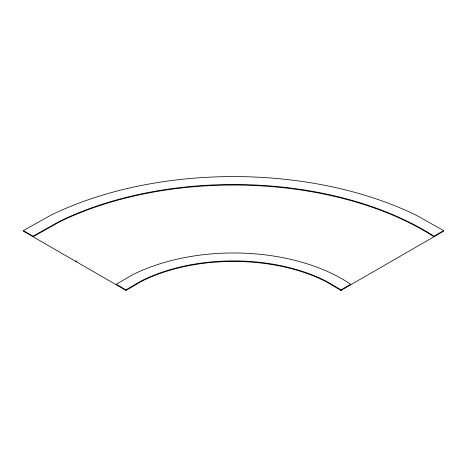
<?xml version="1.0" encoding="UTF-8"?>
<svg xmlns="http://www.w3.org/2000/svg" width="467" height="467" viewBox="0 0 467 467"><rect width="100%" height="100%" fill="white"/><g stroke="black" fill="none" stroke-linecap="round" stroke-linejoin="round"><path stroke-width="0.7" d="M116.324 284.835L116.324 284.275L131.875 275.133A153.742 88.759 0 0 1 350.676 284.275L350.676 284.835M126.008 290.421L126.008 289.861L140.946 281.081A140.018 80.838 0 0 1 326.054 281.081L340.992 289.861L340.992 290.421L443.65 231.153L443.65 230.593L415.77 214.989A282.949 163.362 0 0 0 51.23 214.989L23.35 230.593L23.35 231.153L126.008 290.421L140.946 281.642A140.018 80.838 0 0 1 326.054 281.642L340.992 290.421M340.992 289.861L350.676 284.275M23.35 230.593L33.029 236.185L60.068 221.049A269.226 155.435 0 0 1 433.971 236.185L443.65 230.593M116.324 284.275L126.008 289.861M433.971 236.185L433.971 236.746A269.226 155.435 0 0 0 60.068 221.609L33.029 236.746L33.029 236.185M135.798 284.105L135.798 284.666M76.413 261.006L75.777 261.374L76.413 261.006"/></g></svg>
